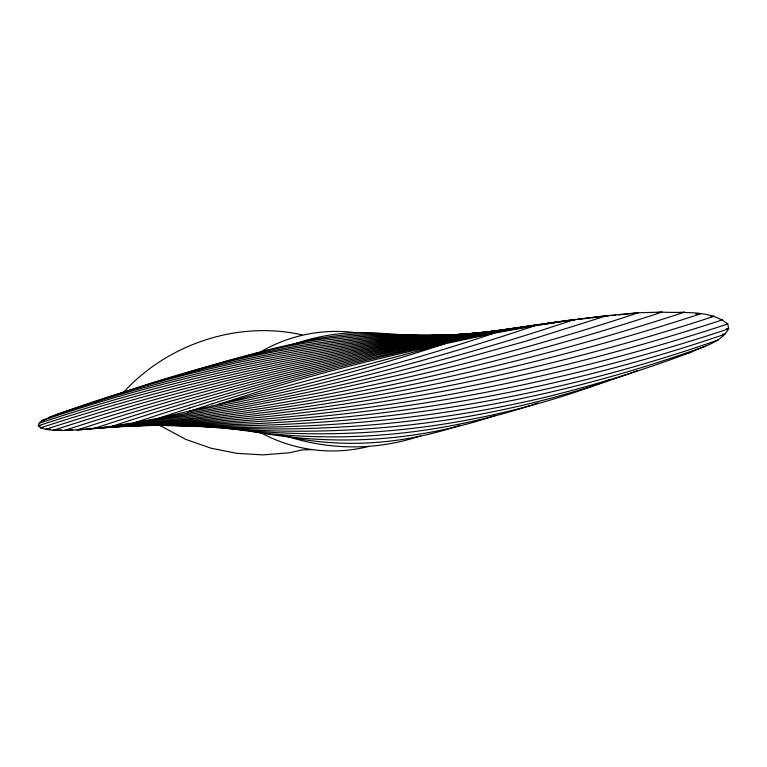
<?xml version="1.0" encoding="UTF-8"?>
<svg xmlns="http://www.w3.org/2000/svg" width="767" height="767" viewBox="0 0 767 767"><rect width="100%" height="100%" fill="white"/><g stroke="black" fill="none" stroke-linecap="round" stroke-linejoin="round"><path stroke-width="1.15" d="M465.387 334.23C326.272 339.235 188.203 366.962 57.333 414.238L42.175 420.508L39.165 423.259L38.35 425.771L40.613 427.813C48.254 430.536 56.451 430.469 64.457 430.44C101.858 429.089 139.038 424.026 176.247 420.23C258.728 410.278 340.711 396.29 421.831 378.342C502.903 360.193 583.073 338.084 661.988 312.111C683.665 313.329 709.724 309.417 727.797 323.962L728.65 328.813C721.009 342.552 704.192 345.946 691 352.168C641.787 370.739 591.462 386.185 540.313 398.437C427.775 424.343 311.421 434.381 196.179 426.04M122.586 393.327C166.698 344.191 237.473 320.28 302.121 334.872M609.324 379.847L603.965 382.052C484.361 426.826 354.114 443.47 227.214 428.331M124.235 392.522L130.869 390C232.928 354.68 340.701 335.284 448.781 335.102M637.358 370.682C498.387 422.233 347.432 441.399 199.986 426.088M198.26 370.135L201.548 368.889M94.13 402.387C213.236 359.339 339.599 336.377 466.221 334.383M294.307 344.076C324.307 333.377 357.01 330.261 388.562 334.105M420.278 435.915C377.374 450.565 329.618 450.373 286.609 436.116M183.332 373.989L190.063 371.669C273.781 345.946 361.564 332.945 449.174 335.4M705.726 346.09C535.27 407.996 352.379 435.301 171.29 425.282M245.507 356.339C301.46 338.899 360.73 331.43 419.242 335.572M495.329 415.474C418.82 441.447 335.716 446.365 256.312 432.166L252.861 431.39M718.267 339.944C540.15 402.33 350.567 431.428 161.942 425.311M39.165 423.259C184.511 374.756 335.716 343.837 488.502 332.034M727.797 323.962C535.126 387.498 332.945 422.492 130.064 425.925M202.67 368.543C274.931 344.469 351.449 332.437 427.631 335.543M538.108 402.972C441.111 435.694 336.205 445.416 235.057 429.089M288.239 345.562C325.189 334.958 364.267 331.373 402.541 334.834M459.884 425.273C402.752 444.774 340.203 449.069 281.307 435.253M684.183 354.172L691 352.168M57.333 414.238L62.817 412.819M537.437 324.853C450.574 338.266 364.44 356.348 279.524 379.023C231.02 392.071 182.92 406.568 135.289 422.492C115.999 425.925 96.575 428.465 77.045 430.057C225.086 381.314 377.632 346.109 532.193 325.908M526.929 326.637C369.905 346.31 214.818 381.113 64.457 430.44L72.644 429.865M534.541 325.601L538.079 325.141M540.428 324.834L543.956 324.374M546.315 324.077L548.664 323.77M552.202 323.31L554.551 323.003M569.315 320.453L564.656 321.047C411.054 341.861 259.428 377.124 112.404 426.212L196.189 414.889L237.923 408.159L321.009 392.551L403.509 374.104L444.515 363.826L525.97 341.171L606.592 315.745L638.278 312.783L661.988 312.111L657.261 312.533M571.645 320.165L575.135 319.724M577.474 319.427L606.592 315.745C432.569 335.841 260.454 373.145 94.178 428.437C279.083 410.172 461.926 371.314 638.278 312.783L618.653 314.901M546.008 323.597L564.445 321.258M566.104 321.057L569.641 320.606M572.508 320.242L574.809 319.954M578.27 319.513L581.722 319.072M585 318.66L587.484 318.343M511.11 329.043C355.62 347.393 202.095 381.745 53.278 430.306L61.628 429.884M514.667 328.612L517.044 328.324M529.201 326.378L532.749 325.975M536.037 325.601L538.568 325.313M592.095 317.759L594.463 317.509M597.867 317.145L601.568 316.742M604.799 316.397L608.672 315.975M611.721 315.649L615.776 315.208M506.843 329.705C350.251 346.684 195.566 380.499 45.838 429.309L50.564 429.165M509.192 329.455L511.541 329.206M494.562 331.219C339.532 345.188 186.16 376.981 38.35 425.771L40.728 425.8M501.292 330.491L491.896 331.344C338.611 347.422 187.081 379.818 40.613 427.813L42.971 427.785M504.561 330.193L507.169 329.963M491.925 331.728L495.482 331.411M498.051 330.951L501.695 330.682M482.635 332.773C332.773 342.274 184.329 372.216 42.175 420.508L44.524 420.652M485.923 332.523L488.397 332.341M678.622 312.581L684.471 312.169C491.053 375.571 289.782 415.206 86.671 428.878M78.186 429.482L83.162 429.127M475.684 333.424C330.395 340.653 186.352 369.512 49.03 417.373L51.379 417.584M478.042 333.29L481.571 333.079M106.047 427.363C312.572 418.082 517.744 380.509 714.23 316.263L710.683 316.368M695.688 314.106L700.463 313.866C504.715 377.872 300.693 416.682 95.05 428.187M86.69 428.609L91.465 428.37M470.152 334.019L474.917 333.808M106.488 426.941L109.949 426.816M117.265 426.548C322.802 420.239 527.284 383.778 722.677 319.781L720.318 319.81M95.434 427.785L101.33 427.603M312.428 449.625L302.16 449.922L289.284 452.789L263.004 454.889L236.687 453.335L210.839 448.158L185.95 439.453L159.574 425.311M117.725 426.136L121.723 426.068M129.604 425.493C332.801 426.481 535.96 393.155 728.65 328.813L726.272 328.727M146.938 425.311C342.964 428.734 539.402 397.431 724.959 334.249L722.61 334.105M184.253 425.273L192.603 425.81M221.001 427.535L224.913 428.034M368.505 446.49A149.066 149.066 0 0 1 260.176 432.339M260.502 351.976A149.066 149.066 0 0 1 355.936 332.753M189.928 407.929L159.315 417.996L135.289 422.492C284.547 401.889 431.859 367.335 574.713 319.427C444.371 338.669 315.352 367.431 189.928 407.929M534.455 325.86C412.262 366.952 286.637 397.814 159.315 417.996L217.425 404.727L444.563 343.865L494.025 333.214L534.455 325.86M212.382 403.739L187.292 411.965C291.23 393.03 393.816 366.693 494.025 333.214C398.744 350.567 304.604 374.143 212.382 403.739M217.425 404.727A2161.08 2161.08 0 0 0 444.563 343.865A2161.08 2161.08 0 0 0 217.425 404.727"/></g></svg>
